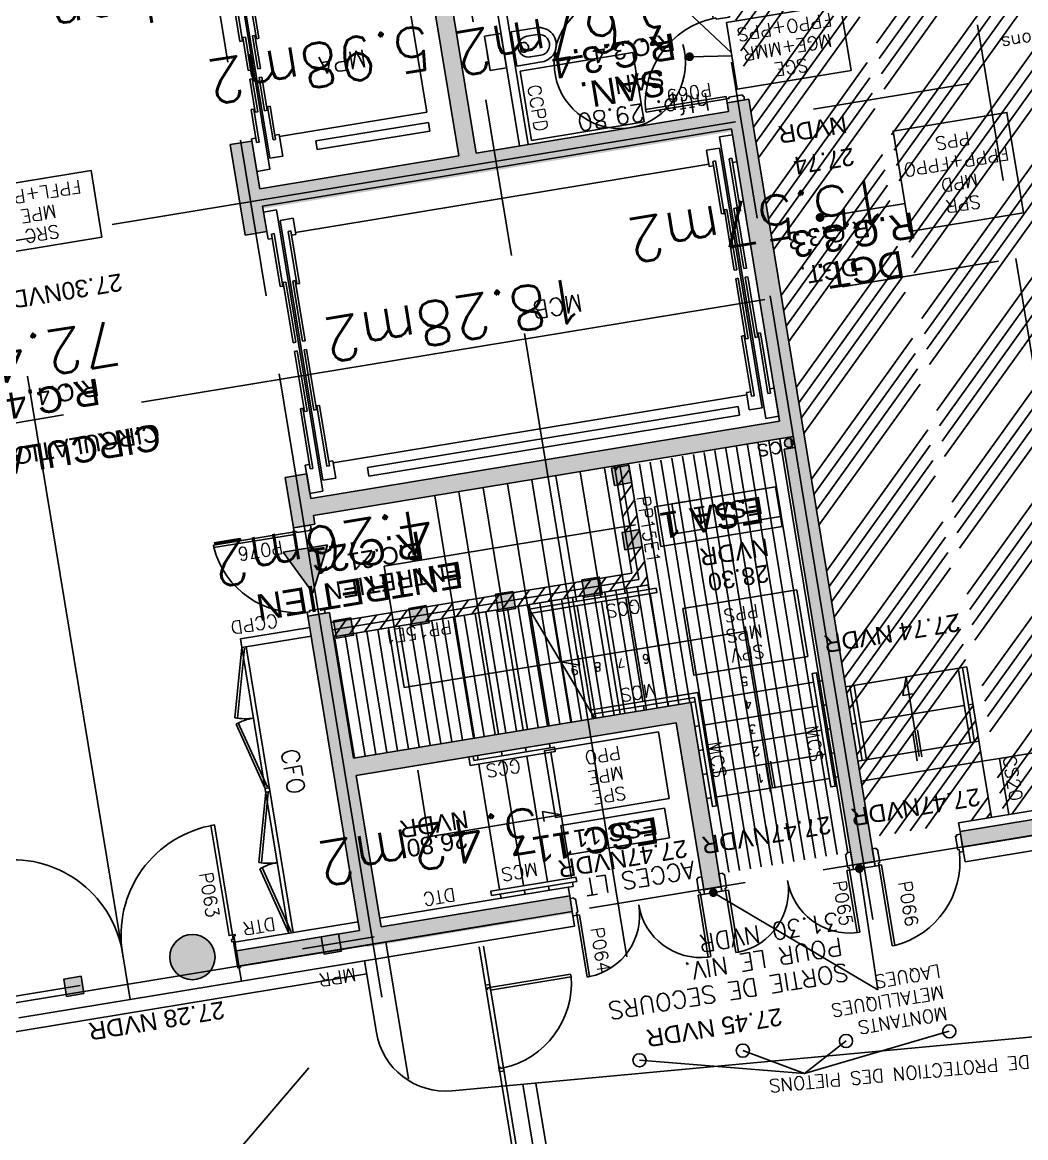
# Model space of a CAD drawing. Header units: millimetres. Extents: x 33240 to 33395, y 51607 to 51720.
# Drawn here: x 33359.2 to 33370.64, y 51653.83 to 51666.54 of the extents above; entities that cross this region are included whole.
import ezdxf
from ezdxf.enums import TextEntityAlignment as Align

# ---------------------------------------------------------------- set-up
doc = ezdxf.new("R2010")
doc.units = ezdxf.units.MM
doc.header["$LTSCALE"] = 0.3
doc.header["$MEASUREMENT"] = 0
for name, pattern in [('ACAD_ISO02W100', [15, 12, -3]), ('ACAD_ISO04W100', [30, 24, -3, 0, -3]), ('ACAD_ISO08W100', [36, 24, -3, 6, -3]), ('ACAD_ISO13W100', [36, 12, -3, 12, -3, 0, -3, 0, -3])]:
    doc.linetypes.add(name, pattern=pattern)
doc.layers.get('0').update_dxf_attribs({"linetype": 'CONTINUOUS'})
for name, color, linetype in [('00-TRAMES-BAT', 7, 'ACAD_ISO08W100'), ('01-TREMIE-ESCAL-ASC', 4, 'CONTINUOUS'), ('02-MURS-MACONNERIE', 241, 'CONTINUOUS'), ('02-MURS-PORTEUR', 1, 'CONTINUOUS'), ('04-CLOISONS', 2, 'CONTINUOUS'), ('05-MEN-EXT', 142, 'CONTINUOUS'), ('05-MEN-EXT-NUM', 3, 'CONTINUOUS'), ('05-MEN-INT', 4, 'CONTINUOUS'), ('05-MEN-INT-NUM', 62, 'CONTINUOUS'), ('07-REVT-SOL', 8, 'CONTINUOUS'), ('07-REVT.PIERRE', 21, 'CONTINUOUS'), ('08-EQUI-HANDI', 151, 'CONTINUOUS'), ('08-EQUI-SANITAIRE', 121, 'CONTINUOUS'), ('10-ANN-ALTITUDE', 152, 'CONTINUOUS'), ('10-ANN-HSP', 192, 'CONTINUOUS'), ('10-ANN-NOMENCLATURE', 3, 'CONTINUOUS'), ('10-ANN-NOMPIECE', 3, 'CONTINUOUS'), ('10-ANN-NOMPIECE-CODE', 171, 'CONTINUOUS'), ('10-ANN-SURF', 62, 'CONTINUOUS'), ('10-ANN-TEXTE', 3, 'CONTINUOUS'), ('11-RES-ELECTRICITE', 71, 'CONTINUOUS'), ('11-RES-EP', 150, 'ACAD_ISO13W100'), ('11-RES-INCENDIE', 20, 'CONTINUOUS'), ('11-RES-ISOL-FEU', 2, 'CONTINUOUS'), ('13-VOIE', 31, 'CONTINUOUS'), ('14-HACH-MACONNERIE', 4, 'CONTINUOUS'), ('14-HACH-MURS', 253, 'CONTINUOUS')]:
    doc.layers.add(name, color=color, linetype=linetype)
doc.styles.add('ANN', font='romans.shx')
doc.styles.add('HSP', font='romans.shx')
doc.styles.add('NDP', font='ARIAL.TTF')
doc.styles.add('NIV', font='ARIAL.TTF', dxfattribs={"height": 0.2})
doc.styles.add('ROMANS', font='romans.shx', dxfattribs={"height": 0.2})
doc.styles.add('SURF', font='romans.shx', dxfattribs={"height": 0.5})

# ---------------------------------------------------------------- blocks, each defined once
blk = doc.blocks.new('MVP14')
for p, q in [((0.045, 0.715), (0.075, 0.715)), ((0.045, -0.03), (0.045, 0.715)), ((0.075, 0), (0.075, 0.715)), ((1.445, 0.715), (1.475, 0.715)), ((1.445, 0), (1.445, 0.715)), ((1.475, -0.03), (1.475, 0.715)), ((0, -0.2), (0, 0)), ((0, 0), (0.075, 0)), ((1.52, 0), (1.445, 0)), ((1.52, -0.2), (1.52, 0)), ((0.045, -0.03), (0.06, -0.03)), ((0.06, -0.185), (0.06, -0.03)), ((1.475, -0.03), (1.46, -0.03)), ((1.46, -0.185), (1.46, -0.03)), ((0, -0.2), (0.045, -0.2)), ((0.045, -0.2), (0.045, -0.185)), ((0.045, -0.185), (0.06, -0.185)), ((1.475, -0.185), (1.46, -0.185)), ((1.475, -0.2), (1.475, -0.185)), ((1.52, -0.2), (1.475, -0.2))]:
    blk.add_line(p, q)
for centre, start, end in [((0.045, 0.001), 359.9495, 87.5953), ((1.475, 0.001), 92.4047, 180.0505)]:
    blk.add_arc(centre, 0.715, start, end)
blk = doc.blocks.new('MVP9')
for p, q in [((0.075, 0.93), (0.045, 0.93)), ((0.045, -0.03), (0.045, 0.93)), ((0.075, 0.93), (0.075, 0)), ((0.075, 0), (0, 0)), ((0, 0), (0, -0.2)), ((0.975, 0), (0.975, -0.03)), ((1.02, 0), (0.975, 0)), ((0.06, -0.03), (0.045, -0.03)), ((0.06, -0.03), (0.06, -0.185)), ((0.975, -0.03), (0.96, -0.03)), ((0.96, -0.03), (0.96, -0.185)), ((1.02, 0), (1.02, -0.2)), ((0.045, -0.2), (0, -0.2)), ((0.06, -0.185), (0.045, -0.185)), ((0.045, -0.185), (0.045, -0.2)), ((0.975, -0.185), (0.96, -0.185)), ((0.975, -0.185), (0.975, -0.2)), ((1.02, -0.2), (0.975, -0.2))]:
    blk.add_line(p, q)
for centre, radius, start, end in [((-0.015, -0.057), 0.992, 3.3237, 84.7979), ((0.175, 0), 0.83, 0, 0)]:
    blk.add_arc(centre, radius, start, end)
blk = doc.blocks.new('ASC14')
for p, q in [((-0.15, 2.2), (0, 2.2)), ((-0.15, 0), (-0.15, 2.2)), ((0, 1.825), (0, 2.2)), ((-0.32, 1.825), (-0.32, 2.075)), ((-0.32, 2.075), (-0.17, 2.075)), ((-0.17, 0.125), (-0.17, 2.075)), ((-0.32, 1.85), (-2.02, 1.85)), ((-2.02, 0.35), (-2.02, 1.85)), ((-0.32, 1.825), (-0.27, 1.825)), ((-0.27, 1.493), (-0.27, 1.875)), ((-0.24, 1.875), (-0.27, 1.875)), ((-0.24, 1.493), (-0.24, 1.875)), ((-0.08, 1.493), (-0.08, 1.875)), ((-0.08, 1.875), (-0.05, 1.875)), ((-0.05, 1.493), (-0.05, 1.875)), ((0, 1.825), (-0.05, 1.825)), ((-0.2, 1.532), (-0.23, 1.532)), ((-0.23, 1.532), (-0.23, 1.15)), ((-0.2, 1.532), (-0.2, 1.15)), ((-0.12, 1.532), (-0.09, 1.532)), ((-0.12, 1.532), (-0.12, 1.15)), ((-0.09, 1.532), (-0.09, 1.15)), ((-0.24, 1.493), (-0.27, 1.493)), ((-0.08, 1.493), (-0.05, 1.493)), ((-0.2, 1.15), (-0.23, 1.15)), ((-0.12, 1.15), (-0.09, 1.15)), ((-0.2, 1.05), (-0.23, 1.05)), ((-0.23, 0.668), (-0.23, 1.05)), ((-0.2, 0.668), (-0.2, 1.05)), ((-0.12, 0.668), (-0.12, 1.05)), ((-0.12, 1.05), (-0.09, 1.05)), ((-0.09, 0.668), (-0.09, 1.05)), ((-0.27, 0.707), (-0.27, 0.325)), ((-0.24, 0.707), (-0.27, 0.707)), ((-0.24, 0.707), (-0.24, 0.325)), ((-0.2, 0.668), (-0.23, 0.668)), ((-0.12, 0.668), (-0.09, 0.668)), ((-0.08, 0.707), (-0.08, 0.325)), ((-0.08, 0.707), (-0.05, 0.707)), ((-0.05, 0.707), (-0.05, 0.325)), ((-0.32, 0.35), (-2.02, 0.35)), ((-0.32, 0.375), (-0.27, 0.375)), ((-0.32, 0.125), (-0.32, 0.375)), ((-0.24, 0.325), (-0.27, 0.325)), ((-0.08, 0.325), (-0.05, 0.325)), ((0, 0.375), (-0.05, 0.375)), ((0, 0), (0, 0.375)), ((-0.32, 0.125), (-0.17, 0.125)), ((-0.15, 0), (0, 0))]:
    blk.add_line(p, q)
blk.add_lwpolyline([(-2.02, 1.967), (-0.72, 1.967), (-0.72, 2.067), (-2.02, 2.067)], close=True)
blk = doc.blocks.new('SMP2')
blk.add_lwpolyline([(-1.315, 0), (0, 0), (0, -0.77), (-1.315, -0.77)], close=True)
at = {"style": 'ROMANS'}
for tag, p in [('SOLS', (-0.646, -0.148)), ('PAROIS', (-0.643, -0.377)), ('FAUX-PLAFONDS', (-0.646, -0.61))]:
    blk.add_attdef(tag, text='', height=0.15, dxfattribs=at).set_placement(p, align=Align.MIDDLE)
blk = doc.blocks.new('5CP9')
for p, q in [((0.065, 0.93), (0.035, 0.93)), ((0.035, -0.03), (0.035, 0.93)), ((0.065, 0.93), (0.065, 0)), ((0, 0), (0, -0.05)), ((0.065, 0), (0, 0)), ((0.965, 0), (0.965, -0.03)), ((1, 0), (0.965, 0)), ((1, 0), (1, -0.05)), ((0, -0.05), (0.05, -0.05)), ((0.05, -0.03), (0.035, -0.03)), ((0.05, -0.03), (0.05, -0.05)), ((0.965, -0.03), (0.95, -0.03)), ((0.95, -0.03), (0.95, -0.05)), ((0.95, -0.05), (1, -0.05))]:
    blk.add_line(p, q)
for centre, radius, start, end in [((-0.025, -0.057), 0.992, 3.3237, 84.7979), ((0.165, 0), 0.83, 0, 0)]:
    blk.add_arc(centre, radius, start, end)
blk = doc.blocks.new('PF1-2H')
blk.add_hatch(color=256).paths.add_polyline_path([(-0.001288, 0, 1), (0.001288, 0, 1)])
blk.add_circle((0, 0), 0.001288)
blk = doc.blocks.new('CF1-2H')
for p, q in [((0, 0.002576), (-0.001288, 0)), ((0.001288, 0), (0, 0.002576)), ((-0.001288, 0), (0.001288, 0))]:
    blk.add_line(p, q)
blk.add_solid([(-0.001288, 0), (0, 0.002576), (0.001288, 0)])
blk = doc.blocks.new('CARRE2')
blk.add_hatch(color=256).paths.add_polyline_path([(-0.1, 0.1), (0.1, 0.1), (0.1, -0.1), (-0.1, -0.1)])
blk.add_lwpolyline([(-0.1, 0.1), (0.1, 0.1), (0.1, -0.1), (-0.1, -0.1)], close=True)

msp = doc.modelspace()

# ---------------------------------------------------------------- hatches: boundary and pattern name
at = {"layer": '07-REVT-SOL'}
h = msp.add_hatch(dxfattribs=at)
h.set_pattern_fill('ANSI34', color=256, style=0)
h.set_pattern_definition([(234.3505737, (57785.36794, 108093.9099), (0.609448717, -0.4371181325), []), (234.3505737, (57785.1935, 108093.88115), (0.609448717, -0.4371181325), []), (234.3505737, (57785.0191, 108093.8524), (0.609448717, -0.4371181325), []), (234.3505737, (57784.84466, 108093.8237), (0.609448717, -0.4371181325), [])])
h.paths.add_polyline_path([(33382.2763, 51659.4587), (33374.3868, 51658.1596), (33374.3344, 51658.4782), (33373.841, 51658.397), (33373.8935, 51658.0783), (33370.389, 51657.5013), (33369.8853, 51660.5601), (33367.7012, 51673.8242), (33379.5885, 51675.7817), (33380.1208, 51672.5489), (33379.0726, 51672.3763), (33380.6876, 51662.5683), (33381.7358, 51662.7409)])
h = msp.add_hatch(dxfattribs=at)
h.set_pattern_fill('ANSI34', color=256, style=0)
h.set_pattern_definition([(234.3505737, (57785.36794, 108093.8349), (0.609448717, -0.4371181325), []), (234.3505737, (57785.1935, 108093.80615), (0.609448717, -0.4371181325), []), (234.3505737, (57785.0191, 108093.7774), (0.609448717, -0.4371181325), []), (234.3505737, (57784.84466, 108093.7487), (0.609448717, -0.4371181325), [])])
h.paths.add_polyline_path([(33370.2508, 51657.4785), (33368.8694, 51657.2511), (33366.1654, 51673.6727), (33367.5468, 51673.9003)])
h = msp.add_hatch(dxfattribs=at)
h.set_pattern_fill('ANSI31', color=83, angle=45, style=0)
h.set_pattern_definition([(279.35057367, (57785.36794, 108093.83487), (0.123339086, 0.02030935411), [])])
h.paths.add_polyline_path([(33368.6439, 51657.0822), (33367.1441, 51656.8352), (33366.8224, 51658.7889), (33362.9775, 51658.1558), (33362.75, 51659.5372), (33366.3417, 51660.1286), (33366.118, 51661.487), (33367.9906, 51661.819), (33368.0109, 51661.6956), (33367.8876, 51661.6753)])
at = {"layer": '14-HACH-MACONNERIE', "ltscale": 10}
h = msp.add_hatch(dxfattribs=at)
h.set_pattern_fill('ANSI31', color=256, style=0)
h.set_pattern_definition([(234.35057367, (57785.36794, 108093.83487), (0.1015747861, -0.07285302208), [])])
h.paths.add_polyline_path([(33362.75, 51659.5372), (33366.3417, 51660.1286), (33366.1142, 51661.51), (33365.9514, 51661.4832), (33366.1521, 51660.2646), (33362.7232, 51659.7)])
at = {"layer": '14-HACH-MURS', "ltscale": 10}
h = msp.add_hatch(color=256, dxfattribs=at)
h.paths.add_polyline_path([(33379.1475, 51658.8421), (33379.1768, 51658.6645), (33382.7165, 51659.2474), (33382.0817, 51663.1019), (33380.7375, 51662.8806), (33380.77, 51662.6833), (33381.8182, 51662.8559), (33382.3912, 51659.3762)])
h.paths.add_polyline_path([(33375.1806, 51658.0065), (33372.8789, 51657.6275), (33372.8497, 51657.8051), (33374.0084, 51657.9959), (33373.9559, 51658.3146), (33374.2519, 51658.3633), (33374.3044, 51658.0447), (33375.1513, 51658.1841)])
h.paths.add_polyline_path([(33371.6948, 51657.4325), (33369.9214, 51657.1405), (33369.8921, 51657.3181), (33371.6656, 51657.6101)])
h.paths.add_polyline_path([(33371.4065, 51674.5358), (33374.9027, 51675.1115), (33374.8199, 51675.6148), (33371.3236, 51675.0391)])
h.paths.add_polyline_path([(33376.8005, 51675.424), (33379.6709, 51675.8966), (33380.2357, 51672.4664), (33379.1875, 51672.2938), (33379.22, 51672.0965), (33380.5642, 51672.3178), (33379.884, 51676.4487), (33376.7176, 51675.9273)])
h = msp.add_hatch(color=256, dxfattribs=at)
h.paths.add_polyline_path([(33362.2921, 51660.7793), (33362.5388, 51660.8199), (33362.5226, 51660.9186), (33367.9906, 51661.819), (33368.0109, 51661.6956), (33367.8876, 51661.6753), (33368.6683, 51656.9342), (33368.9149, 51656.9748), (33367.4841, 51665.6642), (33367.2374, 51665.6236), (33367.2537, 51665.525), (33364.3758, 51665.0511), (33363.9208, 51667.8139), (33361.4541, 51667.4077), (33360.756, 51671.6469), (33360.5093, 51671.6063), (33360.6718, 51670.6196), (33359.2635, 51670.3877), (33359.296, 51670.1904), (33360.7043, 51670.4223), (33361.3292, 51666.627), (33361.5759, 51666.6676), (33361.4866, 51667.2103), (33363.756, 51667.584), (33364.1784, 51665.0186), (33361.909, 51664.6449), (33361.8196, 51665.1876), (33361.5729, 51665.147), (33361.7427, 51664.1161), (33361.9894, 51664.1567), (33361.9415, 51664.4475), (33367.2862, 51665.3276), (33367.8348, 51661.996), (33362.4901, 51661.1159), (33362.4443, 51661.3939), (33362.1976, 51661.3533)])
h.paths.add_polyline_path([(33365.4713, 51656.4078), (33361.6725, 51655.7822), (33361.6432, 51655.9598), (33363.0476, 51656.1911), (33362.4579, 51659.7728), (33362.7045, 51659.8135), (33362.9775, 51658.1558), (33366.8224, 51658.7889), (33367.1685, 51656.6872), (33366.9711, 51656.6547), (33366.6575, 51658.5591), (33363.01, 51657.9584), (33363.2943, 51656.2317), (33365.4421, 51656.5854)])
h.paths.add_polyline_path([(33364.5982, 51673.4147), (33365.9187, 51673.6321), (33367.0717, 51666.6301), (33367.3184, 51666.6707), (33366.1654, 51673.6727), (33367.7162, 51673.9281), (33367.6333, 51674.4314), (33364.5153, 51673.918)])

# ---------------------------------------------------------------- linework, layer by layer
at = {"layer": '00-TRAMES-BAT'}
for p, q in [((33371.6977, 51656.7445), (33362.9318, 51709.9799)), ((33368.8965, 51656.3177), (33360.1361, 51709.5195)), ((33366.0953, 51655.8908), (33357.3404, 51709.0592)), ((33363.2996, 51655.4305), (33354.5447, 51708.5989)), ((33360.4322, 51655.4057), (33351.749, 51708.1385)), ((33274.9761, 51650.1985), (33381.4907, 51667.7375)), ((33275.3094, 51648.1743), (33381.824, 51665.7133)), ((33261.7654, 51639.3363), (33382.8834, 51659.2799))]:
    msp.add_line(p, q, dxfattribs=at)
at = {"layer": '01-TREMIE-ESCAL-ASC'}
for p, q in [((33367.1495, 51665.2345), (33367.2975, 51665.2588)), ((33367.1495, 51665.2345), (33367.6776, 51662.0276)), ((33367.2975, 51665.2588), (33367.3483, 51664.9505)), ((33367.0021, 51665.0835), (33367.1501, 51665.1079)), ((33367.0021, 51665.0835), (33367.0326, 51664.8985)), ((33367.1501, 51665.1079), (33367.6375, 51662.1477)), ((33367.1034, 51664.9608), (33367.0738, 51664.956)), ((33367.1724, 51664.357), (33367.0738, 51664.956)), ((33367.202, 51664.3618), (33367.1034, 51664.9608)), ((33367.2613, 51664.9868), (33367.2909, 51664.9917)), ((33367.3599, 51664.3878), (33367.2613, 51664.9868)), ((33367.3895, 51664.3927), (33367.2909, 51664.9917)), ((33367.3483, 51664.9505), (33367.299, 51664.9424)), ((33362.3153, 51664.1471), (33367.0285, 51664.9232)), ((33367.0326, 51664.8985), (33367.0819, 51664.9066)), ((33367.3139, 51664.4208), (33367.3435, 51664.4257)), ((33367.3139, 51664.4208), (33367.4268, 51663.735)), ((33367.3435, 51664.4257), (33367.4564, 51663.7399)), ((33362.1008, 51664.4031), (33361.9528, 51664.3788)), ((33361.9528, 51664.3788), (33362.0036, 51664.0704)), ((33362.1008, 51664.4031), (33362.6289, 51661.1963)), ((33362.2889, 51664.3074), (33362.1409, 51664.283)), ((33362.2889, 51664.3074), (33362.3193, 51664.1224)), ((33367.202, 51664.3618), (33367.1724, 51664.357)), ((33367.235, 51664.4078), (33367.2054, 51664.4029)), ((33367.2054, 51664.4029), (33367.3183, 51663.7172)), ((33367.235, 51664.4078), (33367.3479, 51663.722)), ((33367.3599, 51664.3878), (33367.3895, 51664.3927)), ((33362.1409, 51664.283), (33362.6283, 51661.3229)), ((33362.2323, 51664.1587), (33362.2619, 51664.1636)), ((33362.3605, 51663.5646), (33362.2619, 51664.1636)), ((33362.0036, 51664.0704), (33362.0529, 51664.0785)), ((33362.0744, 51664.1327), (33362.0448, 51664.1279)), ((33362.1434, 51663.5289), (33362.0448, 51664.1279)), ((33362.173, 51663.5338), (33362.0744, 51664.1327)), ((33362.3309, 51663.5598), (33362.2323, 51664.1587)), ((33362.3193, 51664.1224), (33362.27, 51664.1143)), ((33367.3479, 51663.722), (33367.3183, 51663.7172)), ((33367.4268, 51663.735), (33367.4564, 51663.7399)), ((33362.173, 51663.5338), (33362.1434, 51663.5289)), ((33362.206, 51663.5797), (33362.1764, 51663.5748)), ((33362.1764, 51663.5748), (33362.2893, 51662.8891)), ((33362.206, 51663.5797), (33362.3189, 51662.894)), ((33362.2849, 51663.5927), (33362.3145, 51663.5976)), ((33362.2849, 51663.5927), (33362.3979, 51662.907)), ((33362.3145, 51663.5976), (33362.4275, 51662.9118)), ((33362.3309, 51663.5598), (33362.3605, 51663.5646)), ((33367.3642, 51663.6234), (33367.3346, 51663.6185)), ((33367.4475, 51662.9327), (33367.3346, 51663.6185)), ((33367.4771, 51662.9376), (33367.3642, 51663.6234)), ((33367.4431, 51663.6364), (33367.4727, 51663.6412)), ((33367.556, 51662.9506), (33367.4431, 51663.6364)), ((33367.5856, 51662.9555), (33367.4727, 51663.6412)), ((33362.3189, 51662.894), (33362.2893, 51662.8891)), ((33362.3979, 51662.907), (33362.4275, 51662.9118)), ((33367.4311, 51662.9706), (33367.4015, 51662.9657)), ((33367.4015, 51662.9657), (33367.5144, 51662.2799)), ((33367.4311, 51662.9706), (33367.544, 51662.2848)), ((33367.4771, 51662.9376), (33367.4475, 51662.9327)), ((33367.556, 51662.9506), (33367.5856, 51662.9555)), ((33367.589, 51662.9966), (33367.6186, 51663.0014)), ((33367.589, 51662.9966), (33367.7019, 51662.3108)), ((33367.6186, 51663.0014), (33367.7315, 51662.3157)), ((33362.3352, 51662.7953), (33362.3056, 51662.7904)), ((33362.4185, 51662.1046), (33362.3056, 51662.7904)), ((33362.4481, 51662.1095), (33362.3352, 51662.7953)), ((33362.4141, 51662.8083), (33362.4437, 51662.8132)), ((33362.527, 51662.1225), (33362.4141, 51662.8083)), ((33362.5566, 51662.1274), (33362.4437, 51662.8132)), ((33362.7478, 51661.5204), (33367.461, 51662.2965)), ((33367.457, 51662.3211), (33367.5063, 51662.3293)), ((33367.457, 51662.3211), (33367.4895, 51662.1234)), ((33367.544, 51662.2848), (33367.5144, 51662.2799)), ((33367.7019, 51662.3108), (33367.7315, 51662.3157)), ((33367.7727, 51662.3731), (33367.7234, 51662.365)), ((33367.7727, 51662.3731), (33367.8256, 51662.052)), ((33362.4021, 51662.1425), (33362.3725, 51662.1376)), ((33362.3725, 51662.1376), (33362.4854, 51661.4519)), ((33362.4021, 51662.1425), (33362.515, 51661.4567)), ((33362.56, 51662.1685), (33362.5896, 51662.1734)), ((33362.56, 51662.1685), (33362.6729, 51661.4827)), ((33362.5896, 51662.1734), (33362.7025, 51661.4876)), ((33367.3615, 51662.1616), (33363.1371, 51661.466)), ((33367.3615, 51662.1616), (33367.3778, 51662.0629)), ((33367.4895, 51662.1234), (33367.6375, 51662.1477)), ((33362.4481, 51662.1095), (33362.4185, 51662.1046)), ((33362.527, 51662.1225), (33362.5566, 51662.1274)), ((33363.1533, 51661.3673), (33367.3778, 51662.0629)), ((33367.6776, 51662.0276), (33367.8256, 51662.052)), ((33362.428, 51661.4931), (33362.4773, 51661.5012)), ((33362.428, 51661.4931), (33362.4809, 51661.1719)), ((33362.7437, 51661.5451), (33362.6944, 51661.5369)), ((33362.7437, 51661.5451), (33362.7763, 51661.3473)), ((33362.515, 51661.4567), (33362.4854, 51661.4519)), ((33362.6729, 51661.4827), (33362.7025, 51661.4876)), ((33363.1371, 51661.466), (33363.1533, 51661.3673)), ((33362.7763, 51661.3473), (33362.6283, 51661.3229)), ((33362.6289, 51661.1963), (33362.4809, 51661.1719)), ((33366.3498, 51660.0793), (33366.3417, 51660.1286)), ((33365.521, 51659.9428), (33365.5128, 51659.9921)), ((33365.7972, 51659.9883), (33365.7891, 51660.0376)), ((33366.0735, 51660.0338), (33366.0654, 51660.0831)), ((33366.2766, 51658.8004), (33366.0816, 51659.9844)), ((33366.5529, 51658.8459), (33366.3579, 51660.0299)), ((33365.3503, 51659.2559), (33365.2366, 51659.9466)), ((33365.7403, 51658.6107), (33365.5291, 51659.8934)), ((33365.9028, 51659.3469), (33365.8054, 51659.9389)), ((33366.0166, 51658.6562), (33365.9028, 51659.3469)), ((33365.34, 51659.2542), (33365.5543, 51659.2148)), ((33365.5543, 51659.2148), (33365.5355, 51659.3286)), ((33369.9681, 51659.1954), (33368.5867, 51658.9679)), ((33369.2774, 51659.0817), (33369.238, 51658.8675)), ((33369.8695, 51659.1792), (33370.0092, 51658.3306)), ((33369.9188, 51659.1873), (33370.0585, 51658.3387)), ((33369.9681, 51659.1954), (33370.1452, 51658.1199)), ((33366.9211, 51658.8051), (33368.2235, 51659.0196)), ((33368.2729, 51659.0277), (33368.3222, 51659.0359)), ((33368.7758, 51658.1275), (33368.6361, 51658.9761)), ((33368.8251, 51658.1356), (33368.6854, 51658.9842)), ((33369.238, 51658.8675), (33369.3518, 51658.8862)), ((33366.2929, 51658.7017), (33366.2847, 51658.751)), ((33366.5691, 51658.7472), (33366.561, 51658.7965)), ((33366.8224, 51658.7889), (33366.8717, 51658.797)), ((33366.9661, 51658.5314), (33368.2686, 51658.7459)), ((33368.3179, 51658.754), (33368.3673, 51658.7621)), ((33369.9393, 51658.7549), (33368.7553, 51658.5599)), ((33370.038, 51658.7711), (33369.9887, 51658.763)), ((33366.8675, 51658.5152), (33366.9168, 51658.5233)), ((33367.0112, 51658.2577), (33368.3137, 51658.4722)), ((33368.363, 51658.4803), (33368.4123, 51658.4884)), ((33368.7059, 51658.5518), (33368.6566, 51658.5437)), ((33365.2207, 51658.2718), (33365.2126, 51658.3211)), ((33370.1079, 51658.3468), (33368.7265, 51658.1194)), ((33364.6732, 51658.1816), (33364.6651, 51658.231)), ((33364.947, 51658.2267), (33364.9388, 51658.2761)), ((33365.4644, 51656.7917), (33365.2288, 51658.2225)), ((33366.9125, 51658.2415), (33366.9619, 51658.2496)), ((33367.0563, 51657.984), (33368.3587, 51658.1984)), ((33368.4081, 51658.2066), (33368.4574, 51658.2147)), ((33364.3995, 51658.1366), (33364.3914, 51658.1859)), ((33364.6432, 51656.6565), (33364.4076, 51658.0872)), ((33364.9169, 51656.7016), (33364.6814, 51658.1323)), ((33365.1907, 51656.7467), (33364.9551, 51658.1774)), ((33366.9576, 51657.9677), (33367.0069, 51657.9759)), ((33368.4531, 51657.9329), (33368.5025, 51657.941)), ((33367.1013, 51657.7103), (33368.4038, 51657.9247)), ((33367.0027, 51657.694), (33367.052, 51657.7021)), ((33365.3466, 51657.5071), (33365.1324, 51657.5465)), ((33365.1324, 51657.5465), (33365.1511, 51657.4328)), ((33365.2069, 51656.648), (33365.1988, 51656.6973)), ((33365.4806, 51656.6931), (33365.4258, 51656.684)), ((33365.4806, 51656.6931), (33365.4725, 51656.7424)), ((33364.6595, 51656.5578), (33364.6514, 51656.6072)), ((33364.9332, 51656.6029), (33364.9251, 51656.6522))]:
    msp.add_line(p, q, dxfattribs=at)
at = {"layer": '01-TREMIE-ESCAL-ASC', "linetype": 'ACAD_ISO02W100'}
for p, q in [((33366.3417, 51660.1286), (33366.1142, 51661.51)), ((33365.5128, 51659.9921), (33365.2854, 51661.3735)), ((33365.7891, 51660.0376), (33365.5616, 51661.419)), ((33366.0654, 51660.0831), (33365.8379, 51661.4645)), ((33365.1877, 51658.5197), (33364.7328, 51661.2825)), ((33365.2366, 51659.9466), (33365.0091, 51661.328)), ((33364.3589, 51658.3833), (33363.904, 51661.146)), ((33364.6326, 51658.4283), (33364.1777, 51661.1911)), ((33364.9115, 51658.4742), (33364.4565, 51661.237)), ((33366.3212, 51660.1252), (33364.1314, 51659.7647)), ((33366.3212, 51660.1252), (33364.1314, 51659.7647)), ((33365.464, 51658.5652), (33365.3503, 51659.2559))]:
    msp.add_line(p, q, dxfattribs=at)
at = {"layer": '01-TREMIE-ESCAL-ASC', "linetype": 'ACAD_ISO04W100'}
for p, q in [((33363.327, 51660.3416), (33366.191, 51660.8132)), ((33363.327, 51660.3416), (33366.191, 51660.8132)), ((33363.5545, 51658.9602), (33363.327, 51660.3416)), ((33365.7275, 51658.6086), (33364.9526, 51659.8999)), ((33365.34, 51659.2542), (33367.4586, 51659.6031)), ((33367.4586, 51659.6031), (33367.7526, 51657.8175)), ((33363.5545, 51658.9602), (33365.34, 51659.2542)), ((33363.5545, 51658.9602), (33365.34, 51659.2542)), ((33369.2774, 51659.0817), (33369.4267, 51658.1753)), ((33369.3525, 51658.4415), (33369.4045, 51658.1253)), ((33369.4072, 51658.4783), (33369.4581, 51658.1693)), ((33367.6784, 51658.0836), (33367.7304, 51657.7674)), ((33367.7331, 51658.1205), (33367.784, 51657.8115)), ((33363.7098, 51658.0169), (33363.8347, 51657.2581)), ((33365.3466, 51657.5071), (33363.8347, 51657.2581))]:
    msp.add_line(p, q, dxfattribs=at)
at = {"layer": '01-TREMIE-ESCAL-ASC'}
for points in [[(33366.428, 51660.0921), (33364.9803, 51659.8537)], [(33366.428, 51660.0921), (33364.9803, 51659.8537)], [(33366.428, 51660.0921), (33366.4361, 51660.0428), (33365.0079, 51659.8076)], [(33366.428, 51660.0921), (33366.4361, 51660.0428), (33365.0079, 51659.8076)], [(33365.6722, 51658.7008), (33366.9048, 51658.9038), (33367.1176, 51657.6116), (33367.0683, 51657.6035), (33366.8636, 51658.8464), (33365.6998, 51658.6547)], [(33364.2927, 51658.1697), (33364.309, 51658.071), (33365.2781, 51658.2306), (33365.27, 51658.2799), (33364.3502, 51658.1285), (33364.3421, 51658.1778)]]:
    msp.add_lwpolyline(points, dxfattribs=at)
for points in [[(33368.2073, 51659.1183), (33368.4201, 51657.8261), (33368.4694, 51657.8342), (33368.2566, 51659.1264)], [(33365.5219, 51656.7505), (33364.5527, 51656.5909), (33364.5446, 51656.6403), (33365.5137, 51656.7999)]]:
    msp.add_lwpolyline(points, close=True, dxfattribs=at)
at = {"layer": '02-MURS-MACONNERIE'}
for p, q in [((33366.3417, 51660.1286), (33366.1142, 51661.51)), ((33366.1521, 51660.2646), (33365.9514, 51661.4832)), ((33366.1521, 51660.2646), (33362.7232, 51659.7)), ((33366.3417, 51660.1286), (33362.75, 51659.5372))]:
    msp.add_line(p, q, dxfattribs=at)
at = {"layer": '02-MURS-PORTEUR'}
for p, q in [((33363.9208, 51667.8139), (33364.3758, 51665.0511)), ((33363.756, 51667.584), (33364.1784, 51665.0186)), ((33367.2537, 51665.525), (33367.2374, 51665.6236)), ((33367.2621, 51665.6277), (33367.4841, 51665.6642)), ((33368.9149, 51656.9748), (33367.4841, 51665.6642)), ((33364.3758, 51665.0511), (33367.2537, 51665.525)), ((33361.9415, 51664.4475), (33367.2862, 51665.3276)), ((33367.8348, 51661.996), (33367.2862, 51665.3276)), ((33361.8196, 51665.1876), (33361.5729, 51665.147)), ((33361.909, 51664.6449), (33361.8196, 51665.1876)), ((33361.7427, 51664.1161), (33361.5729, 51665.147)), ((33361.909, 51664.6449), (33364.1784, 51665.0186)), ((33361.9894, 51664.1567), (33361.9415, 51664.4475)), ((33361.9894, 51664.1567), (33361.7427, 51664.1161)), ((33362.4901, 51661.1159), (33367.8348, 51661.996)), ((33362.5226, 51660.9186), (33367.9906, 51661.819)), ((33367.9906, 51661.819), (33368.0109, 51661.6956)), ((33367.8876, 51661.6753), (33368.0109, 51661.6956)), ((33368.6683, 51656.9342), (33367.8876, 51661.6753)), ((33362.4443, 51661.3939), (33362.1976, 51661.3533)), ((33362.4901, 51661.1159), (33362.4443, 51661.3939)), ((33362.2921, 51660.7793), (33362.1976, 51661.3533)), ((33362.5388, 51660.8199), (33362.5226, 51660.9186)), ((33362.5388, 51660.8199), (33362.2921, 51660.7793)), ((33362.7045, 51659.8135), (33362.4579, 51659.7728)), ((33363.0476, 51656.1911), (33362.4579, 51659.7728)), ((33362.9775, 51658.1558), (33362.7045, 51659.8135)), ((33362.9775, 51658.1558), (33366.8224, 51658.7889)), ((33362.9775, 51658.1558), (33366.8224, 51658.7889)), ((33367.1685, 51656.6872), (33366.8224, 51658.7889)), ((33363.01, 51657.9584), (33366.6575, 51658.5591)), ((33363.01, 51657.9584), (33366.6575, 51658.5591)), ((33366.9711, 51656.6547), (33366.6575, 51658.5591)), ((33363.2943, 51656.2317), (33363.01, 51657.9584)), ((33371.6656, 51657.6101), (33369.8921, 51657.3181)), ((33371.6948, 51657.4325), (33369.9214, 51657.1405)), ((33369.9214, 51657.1405), (33369.8921, 51657.3181)), ((33368.9149, 51656.9748), (33368.6683, 51656.9342)), ((33367.1685, 51656.6872), (33366.9711, 51656.6547)), ((33365.4421, 51656.5854), (33363.2943, 51656.2317)), ((33365.4421, 51656.5854), (33365.4713, 51656.4078)), ((33365.4713, 51656.4078), (33361.6873, 51655.7847)), ((33363.0476, 51656.1911), (33361.6432, 51655.9598)), ((33361.6432, 51655.9598), (33361.6725, 51655.7822))]:
    msp.add_line(p, q, dxfattribs=at)
at = {"layer": '02-MURS-PORTEUR', "color": 8, "linetype": 'ACAD_ISO02W100'}
for p, q in [((33381.1224, 51659.9274), (33370.3426, 51658.1524)), ((33370.1452, 51658.1199), (33368.7638, 51657.8924))]:
    msp.add_line(p, q, dxfattribs=at)
at = {"layer": '02-MURS-PORTEUR', "color": 4, "linetype": 'ACAD_ISO02W100'}
msp.add_line((33364.3362, 51650.0579), (33363.3474, 51656.0631), dxfattribs=at)
at = {"layer": '02-MURS-PORTEUR', "color": 4, "linetype": 'Continuous'}
msp.add_line((33365.8022, 51649.9244), (33365.0567, 51654.4521), dxfattribs=at)
at = {"layer": '04-CLOISONS'}
for p, q in [((33364.4524, 51668.2788), (33364.9678, 51665.1486)), ((33364.6254, 51666.6124), (33364.8691, 51665.1323)), ((33362.479, 51659.6446), (33361.6896, 51659.5146)), ((33361.7059, 51659.4159), (33361.6896, 51659.5146)), ((33362.4952, 51659.5459), (33361.7059, 51659.4159)), ((33370.3426, 51658.1524), (33370.1452, 51658.1199)), ((33370.1452, 51658.1199), (33370.2508, 51657.4785)), ((33370.3426, 51658.1524), (33370.4482, 51657.511)), ((33371.748, 51657.7251), (33369.8759, 51657.4168)), ((33369.8921, 51657.3181), (33369.8759, 51657.4168)), ((33365.4258, 51656.684), (33363.2781, 51656.3304)), ((33365.4421, 51656.5854), (33365.4258, 51656.684)), ((33363.0314, 51656.2898), (33361.627, 51656.0585)), ((33361.6319, 51656.0289), (33361.6156, 51656.1276))]:
    msp.add_line(p, q, dxfattribs=at)
at = {"layer": '05-MEN-EXT'}
for p, q in [((33368.6683, 51656.9342), (33368.6764, 51656.8848)), ((33368.9231, 51656.9255), (33368.6764, 51656.8848)), ((33368.9149, 51656.9748), (33368.9231, 51656.9255)), ((33367.1685, 51656.6872), (33367.1766, 51656.6379)), ((33366.9711, 51656.6547), (33366.9792, 51656.6054)), ((33367.1766, 51656.6379), (33366.9792, 51656.6054))]:
    msp.add_line(p, q, dxfattribs=at)
at = {"layer": '05-MEN-EXT', "linetype": 'ACAD_ISO02W100'}
for p, q in [((33364.9937, 51652.4527), (33364.3999, 51656.059)), ((33365.043, 51652.4608), (33364.4492, 51656.0672))]:
    msp.add_line(p, q, dxfattribs=at)
at = {"layer": '05-MEN-EXT'}
for points in [[(33361.5984, 51656.1399), (33361.392, 51657.3931), (33361.3526, 51657.3866), (33361.5589, 51656.1334)], [(33361.6156, 51656.1276), (33361.6304, 51656.13), (33361.628, 51656.1448), (33361.5984, 51656.1399), (33361.6065, 51656.0906), (33361.5868, 51656.0874), (33361.5908, 51656.0627), (33361.6106, 51656.0659), (33361.6601, 51655.765), (33361.6897, 51655.7699), (33361.6873, 51655.7847), (33361.6725, 51655.7822)]]:
    msp.add_lwpolyline(points, close=True, dxfattribs=at)
at = {"layer": '05-MEN-EXT', "linetype": 'Continuous'}
for centre in [(33369.7697, 51655.0414), (33367.4153, 51654.8215), (33368.5925, 51654.9315), (33366.2381, 51654.7116)]:
    msp.add_circle(centre, 0.075, dxfattribs=at)
at = {"layer": '05-MEN-EXT'}
for centre, start, end in [((33361.5984, 51656.1399), 99.35058, 189.35058), ((33359.0921, 51655.7273), 9.35058, 99.35058)]:
    msp.add_arc(centre, 1.27, start, end, dxfattribs=at)
at = {"layer": '05-MEN-INT'}
for p, q in [((33361.7059, 51659.4159), (33361.6265, 51658.6148)), ((33361.7353, 51659.4102), (33361.656, 51658.6091)), ((33362.242, 51656.1598), (33361.7059, 51659.4159)), ((33362.2914, 51656.1679), (33361.7552, 51659.4241)), ((33361.9707, 51657.8076), (33361.6387, 51658.541)), ((33361.9968, 51657.8224), (33361.6647, 51658.5559)), ((33361.9707, 51657.8076), (33362.02, 51657.8157)), ((33361.9772, 51657.7681), (33361.8979, 51656.967)), ((33362.0066, 51657.7624), (33361.9273, 51656.9612)), ((33361.9772, 51657.7681), (33362.0265, 51657.7762)), ((33362.242, 51656.1598), (33361.91, 51656.8932)), ((33362.2681, 51656.1746), (33361.9361, 51656.9081))]:
    msp.add_line(p, q, dxfattribs=at)
for centre, start, end in [((33361.7408, 51659.2038), 259.02297, 279.35063), ((33361.9358, 51658.0197), 99.35051, 119.67818), ((33362.0121, 51657.556), 259.02297, 279.35063), ((33362.2071, 51656.3719), 99.35051, 119.67818)]:
    msp.add_arc(centre, 0.6, start, end, dxfattribs=at)
at = {"layer": '07-REVT.PIERRE'}
for p, q in [((33371.8211, 51657.281), (33369.949, 51656.9728)), ((33369.9214, 51657.1405), (33369.949, 51656.9728)), ((33365.4713, 51656.4078), (33365.4989, 51656.24)), ((33365.4989, 51656.24), (33361.7001, 51655.6145)), ((33361.6725, 51655.7822), (33361.7001, 51655.6145))]:
    msp.add_line(p, q, dxfattribs=at)
at = {"layer": '07-REVT.PIERRE', "color": 4}
msp.add_line((33359.1642, 51655.1969), (33361.7001, 51655.6145), dxfattribs=at)
at = {"layer": '08-EQUI-HANDI', "linetype": 'ACAD_ISO02W100'}
msp.add_lwpolyline([(33366.1609, 51666.1961), (33364.8782, 51665.9849), (33365.0082, 51665.1955), (33366.2909, 51665.4067)], close=True, dxfattribs=at)
msp.add_circle((33366.0135, 51666.0808), 0.75, dxfattribs=at)
at = {"layer": '08-EQUI-SANITAIRE'}
for p, q in [((33364.7767, 51666.4321), (33365.0604, 51666.4788)), ((33364.4708, 51666.3817), (33364.6583, 51666.4126)), ((33364.535, 51665.9919), (33364.4708, 51666.3817)), ((33364.7225, 51666.0228), (33364.6583, 51666.4126)), ((33364.8409, 51666.0423), (33364.7767, 51666.4321)), ((33364.9546, 51666.3828), (33365.073, 51666.4023)), ((33364.8088, 51666.2372), (33364.7891, 51666.2339)), ((33364.8906, 51666.2075), (33364.8761, 51666.296)), ((33364.8761, 51666.296), (33364.8906, 51666.2075)), ((33364.8906, 51666.2075), (33364.8763, 51666.2944)), ((33364.5029, 51666.1868), (33364.535, 51665.9919)), ((33365.1246, 51666.089), (33364.8409, 51666.0423)), ((33365.112, 51666.1655), (33364.9936, 51666.146)), ((33364.7225, 51666.0228), (33364.535, 51665.9919))]:
    msp.add_line(p, q, dxfattribs=at)
for centre, radius, start, end in [((33365.0925, 51666.2839), 0.1975, 279.35057, 99.35057), ((33364.9741, 51666.2644), 0.12, 99.35057, 279.35057), ((33365.0925, 51666.2839), 0.12, 279.35057, 99.35057), ((33364.9173, 51666.2566), 0.0558, 241.46724, 137.2339)]:
    msp.add_arc(centre, radius, start, end, dxfattribs=at)
at = {"layer": '10-ANN-NOMENCLATURE'}
for p, q in [((33367.7898, 51661.2471), (33366.4074, 51661.0195)), ((33367.8641, 51660.7955), (33367.7898, 51661.2471)), ((33366.4074, 51661.0195), (33366.4818, 51660.5678)), ((33366.4818, 51660.5678), (33367.8641, 51660.7955)), ((33366.5227, 51657.5834), (33365.3412, 51657.3888)), ((33366.5784, 51657.2451), (33366.5227, 51657.5834)), ((33365.3412, 51657.3888), (33365.3969, 51657.0506)), ((33365.3969, 51657.0506), (33366.5784, 51657.2451))]:
    msp.add_line(p, q, dxfattribs=at)
at = {"layer": '10-ANN-NOMPIECE'}
for p, q in [((33367.7898, 51661.2471), (33366.6082, 51661.0526)), ((33367.8455, 51660.9088), (33367.7898, 51661.2471)), ((33366.6082, 51661.0526), (33366.6639, 51660.7143)), ((33366.6639, 51660.7143), (33367.8455, 51660.9088)), ((33366.5227, 51657.5834), (33365.3412, 51657.3888)), ((33366.5784, 51657.2451), (33366.5227, 51657.5834)), ((33365.3412, 51657.3888), (33365.3969, 51657.0506)), ((33365.3969, 51657.0506), (33366.5784, 51657.2451))]:
    msp.add_line(p, q, dxfattribs=at)
at = {"layer": '10-ANN-TEXTE'}
for p, q in [((33367.284, 51666.198), (33365.9599, 51667.4397)), ((33367.2905, 51666.1586), (33366.8091, 51666.1487)), ((33369.265, 51664.4762), (33368.2962, 51664.3167))]:
    msp.add_line(p, q, dxfattribs=at)
at = {"layer": '10-ANN-TEXTE', "color": 3}
for p, q in [((33368.7445, 51656.8961), (33368.9559, 51655.5127)), ((33368.9559, 51655.5127), (33367.0795, 51656.6219)), ((33368.1204, 51654.56), (33369.7697, 51655.0414)), ((33368.1204, 51654.56), (33368.5925, 51654.9315)), ((33368.1204, 51654.56), (33367.4153, 51654.8215)), ((33368.1204, 51654.56), (33366.2381, 51654.7116))]:
    msp.add_line(p, q, dxfattribs=at)
at = {"layer": '10-ANN-TEXTE', "const_width": 0.05}
for points in [[(33366.7841, 51666.1487, 1), (33366.8341, 51666.1487, 1)], [(33368.2712, 51664.3167, 1), (33368.3212, 51664.3167, 1)]]:
    msp.add_lwpolyline(points, format="xyb", close=True, dxfattribs=at)
at = {"layer": '10-ANN-TEXTE'}
msp.add_lwpolyline([(33370.615, 51664.3712), (33369.3175, 51664.1576), (33369.1291, 51665.3015), (33370.4267, 51665.5152)], close=True, dxfattribs=at)
at = {"layer": '10-ANN-TEXTE', "color": 3, "const_width": 0.05}
for points in [[(33368.7195, 51656.8961, 1), (33368.7695, 51656.8961, 1)], [(33367.0545, 51656.6219, 1), (33367.1045, 51656.6219, 1)]]:
    msp.add_lwpolyline(points, format="xyb", close=True, dxfattribs=at)
at = {"layer": '11-RES-ELECTRICITE'}
msp.add_line((33360.8464, 51652.7279), (33362.4692, 51654.6263), dxfattribs=at)
at = {"layer": '11-RES-EP', "linetype": 'Continuous'}
for p, q in [((33363.1289, 51655.6977), (33352.1138, 51653.884)), ((33365.6217, 51650.0973), (33364.9069, 51654.4382))]:
    msp.add_line(p, q, dxfattribs=at)
at = {"layer": '11-RES-INCENDIE'}
msp.add_circle((33367.9391, 51661.7471), 0.05, dxfattribs=at)
at = {"layer": '11-RES-ISOL-FEU', "linetype": 'ACAD_ISO04W100', "const_width": 0.2}
for points in [[(33364.2771, 51665.0348), (33363.8384, 51667.6989), (33361.347, 51667.2887), (33361.4526, 51666.6473)], [(33368.7908, 51656.9594), (33367.3981, 51665.417), (33361.6834, 51664.476)], [(33361.866, 51664.1364), (33361.6963, 51665.1673)], [(33367.851, 51661.8973), (33362.4076, 51661.001), (33362.3456, 51661.3777)], [(33365.4583, 51656.4867), (33363.2119, 51656.1168), (33362.6059, 51659.7972)], [(33367.069, 51656.6759), (33366.74, 51658.674), (33362.9937, 51658.0571)]]:
    msp.add_lwpolyline(points, dxfattribs=at)
at = {"layer": '11-RES-ISOL-FEU'}
for points in [[(33362.737, 51659.6161), (33366.2293, 51660.1912), (33366.0148, 51661.4936)], [(33359.862, 51655.5652), (33357.5958, 51655.192), (33356.6573, 51660.8916)], [(33363.2119, 51656.1168), (33362.3979, 51655.9827)]]:
    msp.add_lwpolyline(points, dxfattribs=at)
at = {"layer": '13-VOIE'}
for p, q in [((33363.1045, 51655.8457), (33363.2389, 51655.0298)), ((33364.1024, 51654.3633), (33372.2966, 51655.1261))]:
    msp.add_line(p, q, dxfattribs=at)
msp.add_arc((33364.0282, 51655.1598), 0.8, 189.35057, 275.31848, dxfattribs=at)

# ---------------------------------------------------------------- block references
at = {"layer": '01-TREMIE-ESCAL-ASC', "rotation": 189.350573668281}
msp.add_blockref('ASC14', (33361.519, 51667.013), dxfattribs=at)
at = {"layer": '05-MEN-EXT', "xscale": -1, "rotation": 189.3505736657453}
msp.add_blockref('MVP9', (33368.9231, 51656.9255), dxfattribs=at)
at = {"layer": '05-MEN-EXT', "rotation": 189.350573668281}
for p in [(33368.6764, 51656.8848), (33366.9792, 51656.6054)]:
    msp.add_blockref('MVP14', p, dxfattribs=at)
at = {"layer": '05-MEN-EXT', "linetype": 'ACAD_ISO02W100', "rotation": 279.3505736682811}
msp.add_blockref('5CP9', (33364.53, 51655.5763), dxfattribs=at)
at = {"layer": '05-MEN-INT', "rotation": 99.35056283761789}
msp.add_blockref('MVP9', (33367.2374, 51665.6236), dxfattribs=at)
at = {"layer": '05-MEN-INT', "xscale": -1, "rotation": 99.35057367588843}
msp.add_blockref('MVP9', (33362.2921, 51660.7793), dxfattribs=at)
at = {"layer": '10-ANN-TEXTE', "rotation": 189.350573668281}
for p, values in [((33367.3531, 51665.7787), {'SOLS': 'SGE', 'PAROIS': 'MGE+MMR', 'FAUX-PLAFONDS': 'FPPO+PPS'}), ((33358.8135, 51663.8804), {'SOLS': 'SRC', 'PAROIS': 'MPE', 'FAUX-PLAFONDS': 'FPFL+PPO'}), ((33366.8584, 51659.0991), {'SOLS': 'SPV', 'PAROIS': 'MPS', 'FAUX-PLAFONDS': 'PPS'}), ((33365.2804, 51657.4799), {'SOLS': 'SPE', 'PAROIS': 'MPE', 'FAUX-PLAFONDS': 'PPO'})]:
    msp.add_blockref('SMP2', p, dxfattribs=at).add_auto_attribs(values)
at = {"layer": '11-RES-ISOL-FEU'}
for p, rotation in [((33366.0339, 51661.3776), 99.3505736686924), ((33366.1544, 51660.6458), 99.3505736686924), ((33365.6972, 51660.1035), 9.350573668281074), ((33364.7105, 51659.9411), 9.350573668281074), ((33363.7237, 51659.7786), 9.350573668281074), ((33362.8648, 51659.6372), 9.350573668281074), ((33362.7251, 51656.0366), 189.3505878383151), ((33359.79, 51655.5533), 189.3505878383151)]:
    msp.add_blockref('CARRE2', p, dxfattribs=dict(at, rotation=rotation))
at = {"layer": '11-RES-ISOL-FEU', "linetype": 'Continuous', "xscale": 199.9999999999998, "yscale": 200, "zscale": 200, "rotation": 189.3505736683658}
for name, p in [('CF1-2H', (33362.4289, 51660.5456)), ('PF1-2H', (33361.1417, 51655.8875))]:
    msp.add_blockref(name, p, dxfattribs=at)

# ---------------------------------------------------------------- texts
at = {"layer": '01-TREMIE-ESCAL-ASC', "color": 3, "style": 'ANN'}
for s, height, p in [('MPA', 0.2, (33363.1064, 51666.2317)), ('MCB', 0.2, (33365.5671, 51663.4464)), ('6', 0.1, (33366.347, 51659.3434)), ('8', 0.1, (33365.7944, 51659.2524)), ('7', 0.1, (33366.0625, 51659.2965)), ('9', 0.1, (33365.5308, 51659.209)), ('5', 0.1, (33367.4704, 51659.088)), ('4', 0.1, (33367.5141, 51658.8228)), ('3', 0.1, (33367.5604, 51658.5412)), ('2', 0.1, (33367.6025, 51658.2858)), ('1', 0.1, (33367.6521, 51657.9846))]:
    msp.add_text(s, height=height, rotation=189.35057, dxfattribs=at).set_placement(p)
at = {"layer": '05-MEN-EXT-NUM', "style": 'ANN'}
for s, p in [('P063', (33361.2195, 51656.8407)), ('P065', (33368.4409, 51656.7461)), ('P066', (33369.1868, 51656.7406)), ('P064', (33365.6773, 51656.214))]:
    msp.add_text(s, height=0.15, rotation=279.35057, dxfattribs=at).set_placement(p)
at = {"layer": '05-MEN-INT-NUM', "style": 'ANN'}
for s, p in [('P069', (33367.0495, 51665.8517)), ('P076', (33362.1612, 51660.6346))]:
    msp.add_text(s, height=0.15, rotation=189.35057, dxfattribs=at).set_placement(p)
at = {"layer": '10-ANN-ALTITUDE', "style": 'NIV'}
for s, p in [('NVDR', (33368.585, 51665.4814)), ('27.74', (33368.6694, 51665.1139)), ('27.30NVDR', (33360.3242, 51663.6815)), ('27.74 NVDR', (33369.8733, 51659.8025)), ('27.47NVDR', (33370.1046, 51657.8155)), ('27.47NVDR', (33368.4032, 51657.4961)), ('27.47NVDR', (33366.7658, 51657.2265)), ('27.28 NVDR', (33361.4906, 51655.3872)), ('27.45 NVDR', (33367.8467, 51655.3097))]:
    msp.add_text(s, height=0.2, rotation=189.35057, dxfattribs=at).set_placement(p)
for s, p in [('NVDR', (33367.3023, 51660.6001)), ('28.30', (33367.3503, 51660.3088)), ('NVDR', (33363.8793, 51657.4991)), ('26.80', (33363.9159, 51657.2768))]:
    msp.add_text(s, height=0.2, rotation=188.95057, dxfattribs=at).set_placement(p, align=Align.CENTER)
at = {"layer": '10-ANN-HSP', "style": 'HSP'}
msp.add_text('htfp: 29.80', height=0.2, rotation=189.35057, dxfattribs=at).set_placement((33367.022, 51665.7405))
at = {"layer": '10-ANN-NOMENCLATURE', "color": 171, "style": 'NDP'}
for s, p in [('R.C.3.4', (33366.6213, 51666.4188)), ('R.C.3.3', (33369.3568, 51664.3802)), ('R.C.4', (33360.0569, 51662.4837)), ('R.C.21', (33363.7334, 51660.7432))]:
    msp.add_text(s, height=0.3, rotation=189.3506, dxfattribs=at).set_placement(p)
at = {"layer": '10-ANN-NOMENCLATURE', "style": 'NDP'}
for s, p in [('SAN.', (33366.5046, 51666.0083)), ('DGT.', (33369.2259, 51663.9419)), ('CIRCULATION', (33360.7513, 51661.9665)), ('ESA 1', (33367.6232, 51661.138)), ('ENTRETIEN', (33364.1937, 51660.3986)), ('ESC 11', (33366.4251, 51657.4856))]:
    msp.add_text(s, height=0.3, rotation=189.3506, dxfattribs=at).set_placement(p)
at = {"layer": '10-ANN-NOMPIECE', "style": 'NDP'}
for s, p in [('SAN.', (33366.5046, 51666.0083)), ('DGT.', (33368.7148, 51663.8577)), ('CIRCULATION', (33360.7513, 51661.9665)), ('ESA 1', (33367.6232, 51661.138)), ('ENTRETIEN', (33364.1937, 51660.3986)), ('ESC 11', (33366.4251, 51657.4856))]:
    msp.add_text(s, height=0.2, rotation=189.3506, dxfattribs=at).set_placement(p)
at = {"layer": '10-ANN-NOMPIECE-CODE', "style": 'NDP'}
for s, p in [('R.C.3.4', (33366.6213, 51666.4188)), ('R.C.3.3', (33368.8457, 51664.296)), ('R.C.4', (33360.0569, 51662.4837)), ('R.C.21', (33363.753, 51660.6241))]:
    msp.add_text(s, height=0.2, rotation=189.3506, dxfattribs=at).set_placement(p)
at = {"layer": '10-ANN-SURF', "style": 'SURF'}
for s, p in [('shon 129.20m2', (33361.0417, 51667.0999)), ('3.67m2', (33366.6282, 51666.8341)), ('5.98m2', (33363.8156, 51666.5115)), ('15.57m2', (33369.0249, 51664.7737)), ('18.28m2', (33365.5619, 51663.6404)), ('72.44m2', (33360.275, 51663.1487)), ('4.26m2', (33363.8632, 51661.0084)), ('3.42m2', (33365.0719, 51657.601))]:
    msp.add_text(s, height=0.5, rotation=189.35057, dxfattribs=at).set_placement(p)
at = {"layer": '10-ANN-TEXTE', "style": 'ANN'}
for s, height, rotation, p in [('CCPD', 0.15, 279.35057, (33364.9595, 51665.817)), ('PP15E1', 0.15, 279.35057, (33366.2042, 51661.1321)), ('GCS', 0.15, 189.35057, (33366.2375, 51659.9649)), ('CCPD', 0.15, 189.35057, (33362.1027, 51659.799)), ('PP15E1', 0.15, 189.35057, (33364.0853, 51659.727)), ('MCS', 0.15, 189.35057, (33366.4209, 51659.01)), ('MCS', 0.15, 279.35057, (33368.1208, 51658.5136)), ('MCS', 0.15, 279.35057, (33367.0168, 51658.3318)), ('GCS', 0.15, 189.35057, (33364.8713, 51658.1446)), ('CS20', 0.15, 279.35057, (33370.3775, 51658.1723)), ('MCS', 0.15, 189.35057, (33365.0653, 51656.966)), ('ACCES LT', 0.2, 189.35057, (33366.852, 51656.9871)), ('DTC', 0.15, 189.35057, (33364.1274, 51656.676)), ('DTR', 0.15, 189.35057, (33362.0757, 51656.3415)), ('31.30 NVDR', 0.2, 189.35057, (33368.4938, 51656.3991)), ('POUR LE NIV.', 0.2, 189.35057, (33368.5311, 51656.1109)), ('SORTIE DE SECOURS', 0.2, 189.35057, (33368.5995, 51655.8192)), ('MPR', 0.15, 189.35057, (33362.994, 51655.7646))]:
    msp.add_text(s, height=height, rotation=rotation, dxfattribs=at).set_placement(p)
for s, height, rotation, p in [('PPS', 0.15, 189.35057, (33369.7973, 51665.2639)), ('FPPP+FPPO', 0.15, 189.35057, (33369.8368, 51665.0243)), ('MPD', 0.15, 189.35057, (33369.8762, 51664.7846)), ('SPR', 0.15, 189.35057, (33369.9157, 51664.545)), ('CFO', 0.2, 279.35057, (33362.1918, 51657.9874))]:
    msp.add_text(s, height=height, rotation=rotation, dxfattribs=at).set_placement(p, align=Align.CENTER)
at = {"layer": '10-ANN-TEXTE', "color": 3, "style": 'ANN'}
for s, rotation, p in [('LAQUES', 189.35057, (33369.6564, 51655.8018)), ('METALLIQUES', 189.35057, (33369.6958, 51655.5622)), ('MONTANTS', 189.35057, (33369.7353, 51655.3225)), ('PLOTS DE PROTECTION DES PIETONS', 185.3348, (33371.3986, 51654.8375))]:
    msp.add_text(s, height=0.15, rotation=rotation, dxfattribs=at).set_placement(p)
at = {"layer": '10-ANN-TEXTE', "insert": (33373.0546, 51666.6621), "char_height": 0.15, "width": 3.47115, "attachment_point": 1, "rotation": 189.3506, "style": 'ANN'}
msp.add_mtext('Finitions "Hors Prestations Bâtiments"\\PVoir OS n°155', dxfattribs=at)
at = {"layer": '11-RES-INCENDIE', "style": 'ANN'}
msp.add_text('cs', height=0.2, rotation=189.35057, dxfattribs=at).set_placement((33367.8582, 51661.7688))

doc.saveas('drawing.dxf')
